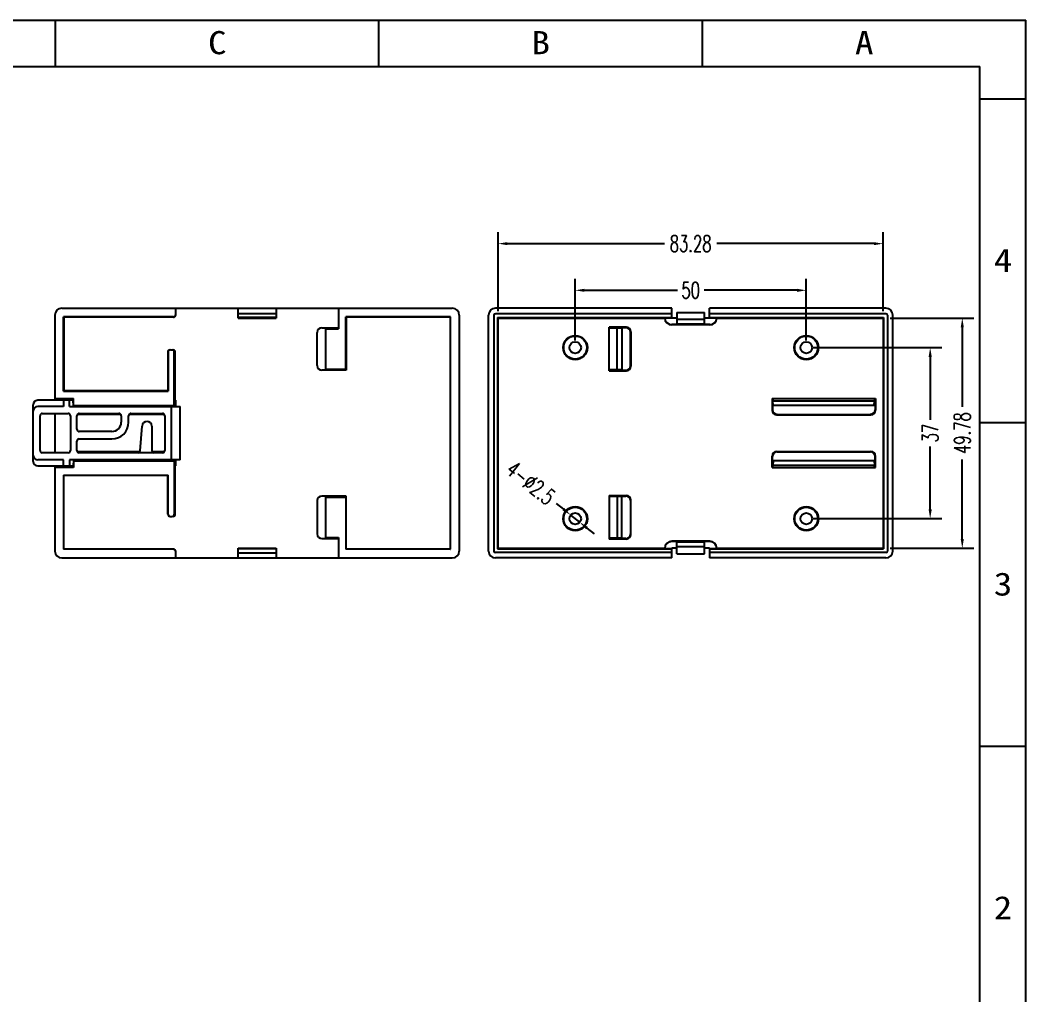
# Model space of a CAD drawing. Header units: millimetres. Extents: x -10223 to -9803, y 6946 to 7837.
# Drawn here: x -10020.7 to -9803, y 7626.2 to 7837 of the extents above; entities that cross this region are included whole.
import ezdxf
from ezdxf.enums import TextEntityAlignment as Align

# ---------------------------------------------------------------- set-up
doc = ezdxf.new("R2010")
doc.units = ezdxf.units.MM
doc.layers.add('dim', color=3, linetype='Continuous')
doc.styles.add('romans', font='romans.shx', dxfattribs={"width": 0.67, "bigfont": 'fangsong.shx'})
doc.styles.add('TEXTSTYLE_0', font='txt', dxfattribs={"width": 0.8})
doc.dimstyles.new('MSTD', dxfattribs={"dimtxt": 3.5, "dimasz": 2, "dimexe": 2.5, "dimexo": 1.5, "dimgap": 1, "dimtad": 0, "dimdsep": 46, "dimtxsty": 'romans', "dimcen": 0, "dimclrd": 5, "dimclre": 5, "dimclrt": 3, "dimadec": 1, "dimazin": 0, "dimtfac": 0.5, "dimtmove": 0, "dimatfit": 3, "dimfxl": 1, "dimarcsym": 0})

# ---------------------------------------------------------------- blocks, each defined once
blk = doc.blocks.new('*D128')
at = {"layer": 'Defpoints', "color": 0}
for p in [(-9833.92, 7772.54), (-9833.92, 7722.76), (-9816.78, 7722.76)]:
    blk.add_point(p, dxfattribs=at)
at = {"layer": 'dim', "color": 5, "lineweight": -2}
for p, q in [((-9832.42, 7772.54), (-9814.28, 7772.54)), ((-9816.78, 7770.54), (-9816.78, 7753.34)), ((-9816.78, 7724.76), (-9816.78, 7741.96)), ((-9832.42, 7722.76), (-9814.28, 7722.76))]:
    blk.add_line(p, q, dxfattribs=at)
at = {"layer": 'dim', "color": 5}
for points in [[(-9817.12, 7770.54), (-9816.45, 7770.54), (-9816.78, 7772.54)], [(-9817.12, 7724.76), (-9816.45, 7724.76), (-9816.78, 7722.76)]]:
    blk.add_solid(points, dxfattribs=at)
at = {"layer": 'dim', "color": 3, "insert": (-9816.78, 7747.65), "char_height": 3.5, "attachment_point": 5, "rotation": 90, "style": 'romans'}
blk.add_mtext('49.78', dxfattribs=at)
blk = doc.blocks.new('*D129')
at = {"layer": 'Defpoints', "color": 0}
for p in [(-9833.92, 7788.63), (-9917.21, 7772.54), (-9833.92, 7772.54)]:
    blk.add_point(p, dxfattribs=at)
at = {"layer": 'dim', "color": 5, "lineweight": -2}
for p, q in [((-9917.21, 7774.04), (-9917.21, 7791.13)), ((-9833.92, 7774.04), (-9833.92, 7791.13)), ((-9915.21, 7788.63), (-9881.25, 7788.63)), ((-9835.92, 7788.63), (-9869.87, 7788.63))]:
    blk.add_line(p, q, dxfattribs=at)
at = {"layer": 'dim', "color": 5}
for points in [[(-9915.21, 7788.96), (-9915.21, 7788.3), (-9917.21, 7788.63)], [(-9835.92, 7788.96), (-9835.92, 7788.3), (-9833.92, 7788.63)]]:
    blk.add_solid(points, dxfattribs=at)
at = {"layer": 'dim', "color": 3, "insert": (-9875.56, 7788.63), "char_height": 3.5, "attachment_point": 5, "style": 'romans'}
blk.add_mtext('83.28', dxfattribs=at)
blk = doc.blocks.new('*D130')
at = {"layer": 'Defpoints', "color": 0}
for p in [(-9850.54, 7766.15), (-9850.54, 7729.15), (-9823.73, 7729.15)]:
    blk.add_point(p, dxfattribs=at)
at = {"layer": 'dim', "color": 5, "lineweight": -2}
for p, q in [((-9849.04, 7766.15), (-9821.23, 7766.15)), ((-9823.73, 7764.15), (-9823.73, 7750.55)), ((-9823.73, 7731.15), (-9823.73, 7744.75)), ((-9849.04, 7729.15), (-9821.23, 7729.15))]:
    blk.add_line(p, q, dxfattribs=at)
at = {"layer": 'dim', "color": 5}
for points in [[(-9824.06, 7764.15), (-9823.39, 7764.15), (-9823.73, 7766.15)], [(-9824.06, 7731.15), (-9823.39, 7731.15), (-9823.73, 7729.15)]]:
    blk.add_solid(points, dxfattribs=at)
at = {"layer": 'dim', "color": 3, "insert": (-9823.73, 7747.65), "char_height": 3.5, "attachment_point": 5, "rotation": 90, "style": 'romans'}
blk.add_mtext('37', dxfattribs=at)
blk = doc.blocks.new('*D131')
at = {"layer": 'Defpoints', "color": 0}
for p in [(-9850.54, 7778.54), (-9900.54, 7766.15), (-9850.54, 7766.15)]:
    blk.add_point(p, dxfattribs=at)
at = {"layer": 'dim', "color": 5, "lineweight": -2}
for p, q in [((-9900.54, 7767.65), (-9900.54, 7781.04)), ((-9850.54, 7767.65), (-9850.54, 7781.04)), ((-9898.54, 7778.54), (-9878.44, 7778.54)), ((-9852.54, 7778.54), (-9872.64, 7778.54))]:
    blk.add_line(p, q, dxfattribs=at)
at = {"layer": 'dim', "color": 5}
for points in [[(-9898.54, 7778.87), (-9898.54, 7778.2), (-9900.54, 7778.54)], [(-9852.54, 7778.87), (-9852.54, 7778.2), (-9850.54, 7778.54)]]:
    blk.add_solid(points, dxfattribs=at)
at = {"layer": 'dim', "color": 3, "insert": (-9875.54, 7778.54), "char_height": 3.5, "attachment_point": 5, "style": 'romans'}
blk.add_mtext('50', dxfattribs=at)
blk = doc.blocks.new('SUN_6HWZ35TKXU86YGHH1AY77V3D6FJ')
at = {"color": 7, "linetype": 'Continuous'}
for p, q in [((-420, 297), (0, 297)), ((-210, 287), (-210, 297)), ((-140, 287), (-140, 297)), ((-70, 287), (-70, 297)), ((0, 0), (0, 297)), ((-410, 287), (-10, 287)), ((-10, 10), (-10, 287)), ((-10, 280), (0, 280)), ((-10, 210), (0, 210)), ((-10, 140), (0, 140))]:
    blk.add_line(p, q, dxfattribs=at)
at = {"color": 2, "linetype": 'Continuous', "style": 'TEXTSTYLE_0', "width": 1.2}
for s, p, p2 in [('C', (-176.98, 289.63), (-172.98, 289.63)), ('B', (-106.98, 289.63), (-102.98, 289.63)), ('A', (-36.98, 289.63), (-32.98, 289.63)), ('4', (-6.95, 242.54), (-2.95, 242.54)), ('3', (-6.95, 172.54), (-2.95, 172.54)), ('2', (-6.95, 102.54), (-2.95, 102.54))]:
    blk.add_text(s, height=5, dxfattribs=at).set_placement(p, p2, align=Align.FIT)
blk = doc.blocks.new('*D85')
at = {"layer": 'Defpoints', "color": 0}
for p in [(-9833.92, 7772.54), (-9833.92, 7722.76), (-9816.78, 7722.76)]:
    blk.add_point(p, dxfattribs=at)
at = {"layer": 'dim', "color": 5, "lineweight": -2}
for p, q in [((-9832.42, 7772.54), (-9814.28, 7772.54)), ((-9816.78, 7770.54), (-9816.78, 7753.34)), ((-9816.78, 7724.76), (-9816.78, 7741.96)), ((-9832.42, 7722.76), (-9814.28, 7722.76))]:
    blk.add_line(p, q, dxfattribs=at)
at = {"layer": 'dim', "color": 5}
for points in [[(-9817.12, 7770.54), (-9816.45, 7770.54), (-9816.78, 7772.54)], [(-9817.12, 7724.76), (-9816.45, 7724.76), (-9816.78, 7722.76)]]:
    blk.add_solid(points, dxfattribs=at)
at = {"layer": 'dim', "color": 3, "insert": (-9816.78, 7747.65), "char_height": 3.5, "attachment_point": 5, "rotation": 90, "style": 'romans'}
blk.add_mtext('49.78', dxfattribs=at)
blk = doc.blocks.new('*D142')
at = {"layer": 'Defpoints', "color": 0}
for p in [(-9901.51, 7729.93), (-9899.56, 7728.37)]:
    blk.add_point(p, dxfattribs=at)
at = {"layer": 'dim', "color": 5, "lineweight": -2}
for p, q in [((-9904.63, 7732.43), (-9903.07, 7731.18)), ((-9899.56, 7728.37), (-9901.51, 7729.93)), ((-9898, 7727.11), (-9896.44, 7725.86))]:
    blk.add_line(p, q, dxfattribs=at)
at = {"layer": 'dim', "color": 5}
for points in [[(-9902.87, 7731.44), (-9903.28, 7730.92), (-9901.51, 7729.93)], [(-9897.8, 7727.37), (-9898.21, 7726.85), (-9899.56, 7728.37)]]:
    blk.add_solid(points, dxfattribs=at)
at = {"layer": 'dim', "color": 3, "insert": (-9910.16, 7736.87), "char_height": 3.5, "attachment_point": 5, "rotation": 321.2517, "style": 'romans'}
blk.add_mtext('4-∅2.5', dxfattribs=at)

msp = doc.modelspace()

# ---------------------------------------------------------------- linework, layer by layer
at = {"color": 7, "linetype": 'Continuous'}
for p, q in [((-10011.641, 7774.648), (-9927.141, 7774.648)), ((-9987.003, 7773.279), (-9987.003, 7774.648)), ((-9973.491, 7772.517), (-9973.491, 7774.648)), ((-9965.291, 7774.648), (-9965.291, 7772.517)), ((-9951.78, 7774.648), (-9951.78, 7770.234)), ((-9879.664, 7774.648), (-9917.814, 7774.648)), ((-9879.664, 7772.517), (-9879.664, 7774.648)), ((-9833.314, 7774.648), (-9871.464, 7774.648)), ((-9871.464, 7772.517), (-9871.464, 7774.648)), ((-10013.141, 7773.148), (-10013.141, 7754.748)), ((-9987.503, 7772.779), (-10011.272, 7772.779)), ((-10011.203, 7772.709), (-10011.272, 7772.779)), ((-10011.272, 7756.74), (-10011.272, 7772.779)), ((-9987.503, 7772.709), (-10011.203, 7772.709)), ((-10011.203, 7772.709), (-10011.203, 7756.81)), ((-9987.503, 7772.779), (-9987.503, 7772.709)), ((-9973.491, 7773.548), (-9965.291, 7773.548)), ((-9965.291, 7772.648), (-9973.491, 7772.648)), ((-9973.491, 7772.517), (-9965.291, 7772.517)), ((-9965.891, 7772.625), (-9972.891, 7772.625)), ((-9972.891, 7772.601), (-9972.891, 7772.625)), ((-9972.891, 7772.601), (-9972.416, 7772.601)), ((-9972.416, 7772.517), (-9972.416, 7772.625)), ((-9966.416, 7772.517), (-9966.416, 7772.625)), ((-9966.416, 7772.601), (-9965.891, 7772.601)), ((-9965.891, 7772.625), (-9965.891, 7772.601)), ((-9950.15, 7772.779), (-9950.08, 7772.709)), ((-9927.51, 7772.779), (-9950.15, 7772.779)), ((-9950.15, 7761.463), (-9950.15, 7772.779)), ((-9927.58, 7772.709), (-9950.08, 7772.709)), ((-9950.08, 7772.709), (-9950.08, 7761.253)), ((-9927.58, 7772.709), (-9927.51, 7772.779)), ((-9927.58, 7772.709), (-9927.58, 7722.587)), ((-9927.51, 7722.517), (-9927.51, 7772.779)), ((-9925.641, 7773.148), (-9925.641, 7722.148)), ((-9919.314, 7722.148), (-9919.314, 7773.148)), ((-9918.144, 7773.148), (-9918.144, 7722.148)), ((-9879.664, 7773.478), (-9917.814, 7773.478)), ((-9917.328, 7772.662), (-9879.664, 7772.662)), ((-9917.206, 7772.54), (-9917.328, 7772.662)), ((-9917.328, 7772.662), (-9917.328, 7722.635)), ((-9917.206, 7772.54), (-9881.164, 7772.54)), ((-9917.206, 7722.756), (-9917.206, 7772.54)), ((-9881.164, 7772.602), (-9879.664, 7772.602)), ((-9878.539, 7772.517), (-9879.664, 7772.517)), ((-9878.539, 7773.75), (-9872.539, 7773.75)), ((-9878.539, 7773.75), (-9878.539, 7771.11)), ((-9872.539, 7771.11), (-9872.539, 7773.75)), ((-9871.464, 7772.517), (-9872.539, 7772.517)), ((-9833.314, 7773.478), (-9871.464, 7773.478)), ((-9871.464, 7772.662), (-9833.801, 7772.662)), ((-9871.464, 7772.602), (-9869.914, 7772.602)), ((-9869.914, 7772.54), (-9833.922, 7772.54)), ((-9833.922, 7772.54), (-9833.801, 7772.662)), ((-9833.922, 7772.54), (-9833.922, 7722.756)), ((-9833.801, 7772.662), (-9833.801, 7722.635)), ((-9832.984, 7773.148), (-9832.984, 7722.148)), ((-9831.814, 7722.148), (-9831.814, 7773.148)), ((-9955.376, 7770.443), (-9951.78, 7770.443)), ((-9954.48, 7770.286), (-9953.48, 7770.338)), ((-9954.48, 7761.41), (-9954.48, 7770.286)), ((-9954.48, 7770.234), (-9951.78, 7770.234)), ((-9953.48, 7770.338), (-9951.78, 7770.338)), ((-9889.474, 7770.548), (-9893.176, 7770.548)), ((-9893.176, 7761.148), (-9893.176, 7770.548)), ((-9889.579, 7770.443), (-9893.176, 7770.443)), ((-9891.476, 7770.338), (-9893.176, 7770.338)), ((-9890.476, 7770.286), (-9891.476, 7770.338)), ((-9891.476, 7761.358), (-9891.476, 7770.338)), ((-9890.476, 7770.286), (-9890.476, 7761.41)), ((-9889.474, 7770.548), (-9889.579, 7770.443)), ((-9878.539, 7771.11), (-9879.664, 7771.11)), ((-9879.664, 7771.11), (-9879.664, 7771.048)), ((-9871.414, 7771.048), (-9879.664, 7771.048)), ((-9872.539, 7772.25), (-9878.539, 7772.25)), ((-9872.539, 7771.25), (-9878.539, 7771.25)), ((-9871.414, 7771.11), (-9872.539, 7771.11)), ((-9871.414, 7771.048), (-9871.414, 7771.11)), ((-9956.375, 7762.252), (-9956.375, 7769.445)), ((-9888.476, 7769.549), (-9888.581, 7769.445)), ((-9888.581, 7762.252), (-9888.581, 7769.445)), ((-9888.476, 7769.549), (-9888.476, 7762.147)), ((-9988.703, 7765.148), (-9988.633, 7765.148)), ((-9988.703, 7765.148), (-9988.703, 7756.81)), ((-9988.633, 7765.148), (-9988.633, 7756.74)), ((-9988.133, 7765.648), (-9987.608, 7765.648)), ((-9987.317, 7765.148), (-9987.108, 7765.148)), ((-9987.317, 7753.61), (-9987.317, 7765.148)), ((-9987.108, 7754.748), (-9987.108, 7765.148)), ((-9954.48, 7761.463), (-9950.15, 7761.463)), ((-9954.48, 7761.41), (-9953.48, 7761.358)), ((-9950.15, 7761.463), (-9950.08, 7761.253)), ((-9890.476, 7761.41), (-9891.476, 7761.358)), ((-9888.476, 7762.147), (-9888.581, 7762.252)), ((-9950.08, 7761.253), (-9955.376, 7761.253)), ((-9953.48, 7761.358), (-9951.78, 7761.358)), ((-9951.78, 7761.358), (-9951.78, 7761.253)), ((-9891.476, 7761.358), (-9893.176, 7761.358)), ((-9893.176, 7761.253), (-9889.579, 7761.253)), ((-9893.176, 7761.148), (-9889.474, 7761.148)), ((-9889.474, 7761.148), (-9889.579, 7761.253)), ((-10013.141, 7755.11), (-10009.088, 7755.11)), ((-10011.272, 7756.74), (-10011.203, 7756.81)), ((-10011.272, 7756.74), (-9988.633, 7756.74)), ((-9988.703, 7756.81), (-10011.203, 7756.81)), ((-10009.298, 7755.11), (-10009.298, 7754.748)), ((-10009.193, 7755.11), (-10009.193, 7754.61)), ((-10009.088, 7753.61), (-10009.088, 7755.11)), ((-9988.703, 7756.81), (-9988.633, 7756.74)), ((-9987.212, 7755.11), (-9987.108, 7755.11)), ((-9987.212, 7755.11), (-9987.212, 7754.61)), ((-9857.953, 7755.11), (-9857.953, 7752.608)), ((-9857.953, 7755.11), (-9835.553, 7755.11)), ((-9857.848, 7755.11), (-9857.848, 7752.713)), ((-9857.743, 7755.11), (-9857.743, 7754.61)), ((-9835.762, 7755.11), (-9835.762, 7754.61)), ((-9835.657, 7755.11), (-9835.657, 7752.713)), ((-9835.553, 7755.11), (-9835.553, 7752.608)), ((-10017.863, 7741.548), (-10017.863, 7753.748)), ((-10009.193, 7754.748), (-10016.863, 7754.748)), ((-10011.303, 7753.398), (-10016.863, 7753.398)), ((-10011.303, 7754.748), (-10011.303, 7753.398)), ((-10010.003, 7753.398), (-10010.003, 7754.748)), ((-10010.003, 7753.398), (-9986.003, 7753.398)), ((-10009.141, 7753.61), (-10009.193, 7754.61)), ((-10009.141, 7753.61), (-9987.265, 7753.61)), ((-9987.902, 7741.898), (-9987.902, 7753.398)), ((-9987.265, 7753.61), (-9987.212, 7754.61)), ((-9987.003, 7754.748), (-9987.212, 7754.748)), ((-9987.003, 7753.398), (-9987.003, 7754.748)), ((-9986.003, 7741.898), (-9986.003, 7753.398)), ((-9857.953, 7752.608), (-9857.848, 7752.713)), ((-9857.691, 7753.61), (-9857.743, 7754.61)), ((-9857.743, 7754.61), (-9835.762, 7754.61)), ((-9835.815, 7753.61), (-9857.691, 7753.61)), ((-9835.815, 7753.61), (-9835.762, 7754.61)), ((-9835.553, 7752.608), (-9835.657, 7752.713)), ((-10016.363, 7743.898), (-10016.363, 7751.398)), ((-10015.863, 7751.898), (-10010.263, 7751.898)), ((-10013.141, 7751.898), (-10013.141, 7743.398)), ((-10009.763, 7751.398), (-10009.763, 7743.898)), ((-10008.363, 7748.498), (-10008.363, 7751.398)), ((-9998.911, 7751.714), (-10008.245, 7751.714)), ((-10007.863, 7751.898), (-9999.293, 7751.898)), ((-9998.793, 7751.398), (-9998.793, 7749.998)), ((-9997.193, 7749.998), (-9997.193, 7751.398)), ((-9989.481, 7751.714), (-9997.075, 7751.714)), ((-9996.693, 7751.898), (-9989.863, 7751.898)), ((-9991.141, 7751.898), (-9991.141, 7751.714)), ((-9991.002, 7751.714), (-9991.002, 7751.898)), ((-9989.363, 7751.398), (-9989.363, 7743.898)), ((-9856.954, 7751.61), (-9856.849, 7751.714)), ((-9856.954, 7751.61), (-9836.551, 7751.61)), ((-9856.849, 7751.714), (-9836.656, 7751.714)), ((-9836.551, 7751.61), (-9836.656, 7751.714)), ((-9994.716, 7743.855), (-9994.253, 7749.148)), ((-9992.153, 7749.148), (-9992.153, 7743.898)), ((-10000.793, 7747.998), (-10007.863, 7747.998)), ((-10007.863, 7746.398), (-10000.793, 7746.398)), ((-10008.363, 7743.898), (-10008.363, 7745.898)), ((-10011.303, 7741.898), (-10016.863, 7741.898)), ((-10010.263, 7743.398), (-10015.863, 7743.398)), ((-10011.303, 7740.548), (-10011.303, 7741.898)), ((-9986.003, 7741.898), (-10010.003, 7741.898)), ((-10010.003, 7741.898), (-10010.003, 7740.548)), ((-9994.827, 7743.582), (-10008.245, 7743.582)), ((-9989.863, 7743.398), (-10007.863, 7743.398)), ((-9998.058, 7743.582), (-9998.058, 7743.398)), ((-9997.891, 7743.582), (-9997.891, 7743.398)), ((-9989.481, 7743.582), (-9992.035, 7743.582)), ((-9991.141, 7743.582), (-9991.141, 7743.398)), ((-9991.002, 7743.398), (-9991.002, 7743.582)), ((-9987.003, 7740.548), (-9987.003, 7741.898)), ((-9857.953, 7740.187), (-9857.953, 7742.688)), ((-9857.953, 7742.688), (-9857.848, 7742.583)), ((-9857.848, 7740.187), (-9857.848, 7742.583)), ((-9856.954, 7743.687), (-9856.849, 7743.582)), ((-9856.954, 7743.687), (-9836.551, 7743.687)), ((-9856.849, 7743.582), (-9836.656, 7743.582)), ((-9836.551, 7743.687), (-9836.656, 7743.582)), ((-9835.553, 7742.688), (-9835.657, 7742.583)), ((-9835.657, 7740.187), (-9835.657, 7742.583)), ((-9835.553, 7740.187), (-9835.553, 7742.688)), ((-10016.863, 7740.548), (-10009.193, 7740.548)), ((-10013.141, 7740.548), (-10013.141, 7722.148)), ((-10009.088, 7740.187), (-10013.141, 7740.187)), ((-10009.298, 7740.187), (-10009.298, 7740.548)), ((-10009.141, 7741.687), (-10009.193, 7740.687)), ((-10009.193, 7740.187), (-10009.193, 7740.687)), ((-10009.141, 7741.687), (-9987.265, 7741.687)), ((-10009.088, 7741.687), (-10009.088, 7740.187)), ((-9987.317, 7741.687), (-9987.317, 7730.148)), ((-9987.265, 7741.687), (-9987.212, 7740.687)), ((-9987.212, 7740.187), (-9987.212, 7740.687)), ((-9987.212, 7740.548), (-9987.003, 7740.548)), ((-9987.212, 7740.187), (-9987.108, 7740.187)), ((-9987.108, 7730.148), (-9987.108, 7740.548)), ((-9857.953, 7740.187), (-9835.553, 7740.187)), ((-9857.691, 7741.687), (-9857.743, 7740.687)), ((-9857.743, 7740.187), (-9857.743, 7740.687)), ((-9857.743, 7740.687), (-9835.762, 7740.687)), ((-9835.815, 7741.687), (-9857.691, 7741.687)), ((-9835.815, 7741.687), (-9835.762, 7740.687)), ((-9835.762, 7740.187), (-9835.762, 7740.687)), ((-10011.272, 7738.556), (-9988.633, 7738.556)), ((-10011.203, 7738.487), (-10011.272, 7738.556)), ((-10011.272, 7738.556), (-10011.272, 7722.517)), ((-9988.703, 7738.487), (-10011.203, 7738.487)), ((-10011.203, 7722.587), (-10011.203, 7738.487)), ((-9988.703, 7738.487), (-9988.633, 7738.556)), ((-9988.703, 7730.148), (-9988.703, 7738.487)), ((-9988.633, 7730.148), (-9988.633, 7738.556)), ((-9950.08, 7734.043), (-9955.376, 7734.043)), ((-9954.48, 7733.886), (-9953.48, 7733.938)), ((-9954.48, 7725.01), (-9954.48, 7733.886)), ((-9954.48, 7733.834), (-9950.15, 7733.834)), ((-9953.48, 7733.938), (-9951.78, 7733.938)), ((-9951.78, 7733.938), (-9951.78, 7734.043)), ((-9950.15, 7733.834), (-9950.08, 7734.043)), ((-9950.15, 7733.834), (-9950.15, 7722.517)), ((-9950.08, 7722.587), (-9950.08, 7734.043)), ((-9893.176, 7734.148), (-9889.474, 7734.148)), ((-9893.176, 7734.148), (-9893.176, 7724.748)), ((-9893.176, 7734.043), (-9889.579, 7734.043)), ((-9891.476, 7733.938), (-9893.176, 7733.938)), ((-9890.476, 7733.886), (-9891.476, 7733.938)), ((-9891.476, 7733.938), (-9891.476, 7724.958)), ((-9890.476, 7725.01), (-9890.476, 7733.886)), ((-9889.474, 7734.148), (-9889.579, 7734.043)), ((-9888.476, 7733.149), (-9888.581, 7733.045)), ((-9888.476, 7725.747), (-9888.476, 7733.149)), ((-9956.375, 7733.045), (-9956.375, 7725.852)), ((-9888.581, 7733.045), (-9888.581, 7725.852)), ((-9988.703, 7730.148), (-9988.633, 7730.148)), ((-9988.133, 7729.648), (-9987.818, 7729.648)), ((-9987.108, 7730.148), (-9987.317, 7730.148)), ((-9955.376, 7724.853), (-9951.78, 7724.853)), ((-9954.48, 7725.063), (-9951.78, 7725.063)), ((-9954.48, 7725.01), (-9953.48, 7724.958)), ((-9953.48, 7724.958), (-9951.78, 7724.958)), ((-9951.78, 7725.063), (-9951.78, 7720.648)), ((-9891.476, 7724.958), (-9893.176, 7724.958)), ((-9889.579, 7724.853), (-9893.176, 7724.853)), ((-9889.474, 7724.748), (-9893.176, 7724.748)), ((-9890.476, 7725.01), (-9891.476, 7724.958)), ((-9889.474, 7724.748), (-9889.579, 7724.853)), ((-9888.476, 7725.747), (-9888.581, 7725.852)), ((-10011.203, 7722.587), (-10011.272, 7722.517)), ((-9987.503, 7722.517), (-10011.272, 7722.517)), ((-9987.503, 7722.587), (-10011.203, 7722.587)), ((-9987.503, 7722.587), (-9987.503, 7722.517)), ((-9973.491, 7720.648), (-9973.491, 7722.779)), ((-9973.491, 7722.779), (-9965.291, 7722.779)), ((-9965.291, 7722.648), (-9973.491, 7722.648)), ((-9972.891, 7722.695), (-9972.891, 7722.672)), ((-9972.891, 7722.695), (-9972.416, 7722.695)), ((-9965.891, 7722.672), (-9972.891, 7722.672)), ((-9972.416, 7722.779), (-9972.416, 7722.672)), ((-9966.416, 7722.779), (-9966.416, 7722.672)), ((-9966.416, 7722.695), (-9965.891, 7722.695)), ((-9965.891, 7722.672), (-9965.891, 7722.695)), ((-9965.291, 7722.779), (-9965.291, 7720.648)), ((-9950.08, 7722.587), (-9950.15, 7722.517)), ((-9927.51, 7722.517), (-9950.15, 7722.517)), ((-9927.58, 7722.587), (-9950.08, 7722.587)), ((-9927.58, 7722.587), (-9927.51, 7722.517)), ((-9917.206, 7722.756), (-9917.328, 7722.635)), ((-9917.328, 7722.635), (-9879.664, 7722.635)), ((-9917.206, 7722.756), (-9881.164, 7722.756)), ((-9881.164, 7722.695), (-9879.664, 7722.695)), ((-9879.664, 7724.248), (-9879.664, 7724.187)), ((-9871.414, 7724.248), (-9879.664, 7724.248)), ((-9878.539, 7724.187), (-9879.664, 7724.187)), ((-9879.664, 7720.648), (-9879.664, 7722.779)), ((-9878.539, 7722.779), (-9879.664, 7722.779)), ((-9878.539, 7721.547), (-9878.539, 7724.187)), ((-9872.539, 7724.047), (-9878.539, 7724.047)), ((-9872.539, 7723.047), (-9878.539, 7723.047)), ((-9872.539, 7721.547), (-9872.539, 7724.187)), ((-9871.414, 7724.187), (-9872.539, 7724.187)), ((-9871.464, 7722.779), (-9872.539, 7722.779)), ((-9871.464, 7722.779), (-9871.464, 7720.648)), ((-9871.464, 7722.695), (-9869.914, 7722.695)), ((-9871.464, 7722.635), (-9833.801, 7722.635)), ((-9871.414, 7724.187), (-9871.414, 7724.248)), ((-9869.914, 7722.756), (-9833.922, 7722.756)), ((-9833.922, 7722.756), (-9833.801, 7722.635)), ((-10011.641, 7720.648), (-9927.141, 7720.648)), ((-9987.003, 7720.648), (-9987.003, 7722.017)), ((-9973.491, 7721.748), (-9965.291, 7721.748)), ((-9879.664, 7721.818), (-9917.814, 7721.818)), ((-9879.664, 7720.648), (-9917.814, 7720.648)), ((-9878.539, 7721.547), (-9872.539, 7721.547)), ((-9833.314, 7721.818), (-9871.464, 7721.818)), ((-9833.314, 7720.648), (-9871.464, 7720.648))]:
    msp.add_line(p, q, dxfattribs=at)
at = {"color": 4, "linetype": 'Continuous'}
msp.add_line((-9989.363, 7747.648), (-9989.416, 7747.648), dxfattribs=at)
at = {"color": 7, "linetype": 'Continuous'}
for centre, radius in [((-9900.539, 7766.148), 2.622), ((-9900.539, 7766.148), 2.5), ((-9850.539, 7766.148), 2.622), ((-9850.539, 7766.148), 2.5), ((-9900.539, 7766.148), 1.25), ((-9850.539, 7766.148), 1.25), ((-9900.539, 7729.148), 2.622), ((-9900.539, 7729.148), 2.5), ((-9850.539, 7729.148), 2.622), ((-9850.539, 7729.148), 2.5), ((-9900.539, 7729.148), 1.25), ((-9850.539, 7729.148), 1.25)]:
    msp.add_circle(centre, radius, dxfattribs=at)
for centre, radius, start, end in [((-10011.641, 7773.148), 1.5, 90, 180), ((-9927.141, 7773.148), 1.5, 0, 90), ((-9917.814, 7773.148), 1.5, 90, 180), ((-9833.314, 7773.148), 1.5, 0, 90), ((-9917.814, 7773.148), 0.33, 90, 180), ((-9879.664, 7772.61), 1.5, 180.30287, 270), ((-9879.664, 7772.548), 1.5, 180.30288, 270), ((-9871.414, 7772.61), 1.5, 270, 359.69713), ((-9871.414, 7772.548), 1.5, 270, 359.69713), ((-9833.314, 7773.148), 0.33, 0, 90), ((-10016.863, 7753.748), 1, 90, 180), ((-10016.863, 7752.398), 1, 90, 180), ((-10015.863, 7751.398), 0.5, 90, 180), ((-10010.263, 7751.398), 0.5, 0, 90), ((-10007.863, 7751.398), 0.5, 90, 180), ((-9999.293, 7751.398), 0.5, 0, 90), ((-9996.693, 7751.398), 0.5, 90, 180), ((-9989.863, 7751.398), 0.5, 0, 90), ((-10007.863, 7748.498), 0.5, 180, 270), ((-10000.793, 7749.998), 2, 270, 0), ((-10000.793, 7749.998), 3.6, 270, 0), ((-9993.203, 7749.148), 1.05, 0, 180), ((-10007.863, 7745.898), 0.5, 90, 180), ((-10016.863, 7742.898), 1, 180, 270), ((-10015.863, 7743.898), 0.5, 180, 270), ((-10010.263, 7743.898), 0.5, 270, 0), ((-10007.863, 7743.898), 0.5, 180, 270), ((-9995.214, 7743.898), 0.5, 270, 355), ((-9991.653, 7743.898), 0.5, 180, 270), ((-9989.863, 7743.898), 0.5, 270, 0), ((-10016.863, 7741.548), 1, 180, 270), ((-9879.664, 7722.748), 1.5, 90, 179.69712), ((-9879.664, 7722.687), 1.5, 90, 179.69713), ((-9871.414, 7722.748), 1.5, 0.30287, 90), ((-9871.414, 7722.687), 1.5, 0.30287, 90), ((-10011.641, 7722.148), 1.5, 180, 270), ((-9927.141, 7722.148), 1.5, 270, 0), ((-9917.814, 7722.148), 1.5, 180, 270), ((-9917.814, 7722.148), 0.33, 180, 270), ((-9833.314, 7722.148), 0.33, 270, 0), ((-9833.314, 7722.148), 1.5, 270, 0)]:
    msp.add_arc(centre, radius, start, end, dxfattribs=at)
for centre, major_axis, ratio, start_param, end_param in [((-9987.503, 7773.279), (0, 0.5), 0.9998477, 3.1415927, 4.712389), ((-9987.503, 7773.21), (0, 0.5), 0.9998477, 3.1415927, 4.712389), ((-9955.374, 7769.442), (-0.709, 0.709), 0.9972647, -0.7840286, 0.7840286), ((-9889.582, 7769.442), (0.709, 0.709), 0.9972647, 5.4991567, 7.0672139), ((-9889.477, 7769.547), (0.709, 0.709), 0.9972647, 5.4991567, 7.0672139), ((-9988.203, 7765.148), (0.5, 0), 0.9998477, 1.5707963, 3.1415927), ((-9988.133, 7765.148), (-0.5, 0), 0.9998477, 4.712389, 6.2831853), ((-9987.818, 7765.148), (-0.501, 0), 0.9986295, 3.1415927, 4.712389), ((-9987.608, 7765.148), (0.501, 0), 0.9986295, 0, 1.5707963), ((-9955.374, 7762.254), (0.709, 0.709), 0.9972647, -3.9256213, -2.357564), ((-9889.582, 7762.254), (-0.709, 0.709), 0.9972647, 2.357564, 3.9256213), ((-9889.477, 7762.149), (0.709, -0.709), 0.9972647, -0.7840286, 0.7840286), ((-9856.846, 7752.716), (0.709, 0.709), 0.9972647, 2.357564, 3.9256213), ((-9836.659, 7752.716), (-0.709, 0.709), 0.9972647, 2.357564, 3.9256213), ((-9856.951, 7752.611), (0.709, 0.709), 0.9972647, 2.357564, 3.9256213), ((-9836.554, 7752.611), (-0.709, 0.709), 0.9972647, -3.9256213, -2.357564), ((-9856.951, 7742.685), (0.709, -0.709), 0.9972647, 2.357564, 3.9256213), ((-9856.846, 7742.58), (0.709, -0.709), 0.9972647, 2.357564, 3.9256213), ((-9836.659, 7742.58), (-0.709, -0.709), 0.9972647, 2.357564, 3.9256213), ((-9836.554, 7742.685), (0.709, 0.709), 0.9972647, -0.7840286, 0.7840286), ((-9955.374, 7733.042), (0.709, -0.709), 0.9972647, 2.357564, 3.9256213), ((-9889.582, 7733.042), (-0.709, -0.709), 0.9972647, 2.357564, 3.9256213), ((-9889.477, 7733.147), (0.709, 0.709), 0.9972647, -0.7840286, 0.7840286), ((-9988.203, 7730.148), (0.5, 0), 0.9998477, 3.1415927, 4.712389), ((-9988.133, 7730.148), (-0.5, 0), 0.9998477, 6.2831853, 7.8539816), ((-9987.818, 7730.148), (0.501, 0), 0.9986295, -1.5707963, 0), ((-9987.608, 7730.148), (0.501, 0), 0.9986295, -1.5707963, 0), ((-9955.374, 7725.854), (0.709, 0.709), 0.9972647, 2.357564, 3.9256213), ((-9889.582, 7725.854), (-0.709, 0.709), 0.9972647, 2.357564, 3.9256213), ((-9889.477, 7725.749), (-0.709, 0.709), 0.9972647, 2.357564, 3.9256213), ((-9987.503, 7722.087), (0, 0.5), 0.9998477, -1.5707963, 0), ((-9987.503, 7722.017), (0, 0.5), 0.9998477, -1.5707963, 0)]:
    msp.add_ellipse(centre, major_axis=major_axis, ratio=ratio, start_param=start_param, end_param=end_param, dxfattribs=at)

# ---------------------------------------------------------------- block references
at = {"layer": 'dim'}
msp.add_blockref('SUN_6HWZ35TKXU86YGHH1AY77V3D6FJ', (-9803.018, 7539.974), dxfattribs=at)

# ---------------------------------------------------------------- dimensions: what is measured, and where the dimension line sits
for base, p1, p2, picture, middle in [((-9833.922, 7788.63), (-9917.206, 7772.54), (-9833.922, 7772.54), '*D129', (-9875.564, 7788.63)), ((-9850.539, 7778.536), (-9900.539, 7766.148), (-9850.539, 7766.148), '*D131', (-9875.539, 7778.536))]:
    dim = msp.add_linear_dim(base=base, p1=p1, p2=p2, dimstyle='MSTD', dxfattribs=at)
    dim.commit()
    dim.dimension.update_dxf_attribs({"geometry": picture, "text_midpoint": middle})
for base, p1, p2, picture, middle in [((-9816.783, 7722.756), (-9833.922, 7772.54), (-9833.922, 7722.756), '*D128', (-9816.783, 7747.648)), ((-9816.783, 7722.756), (-9833.922, 7772.54), (-9833.922, 7722.756), '*D85', (-9816.783, 7747.648)), ((-9823.726, 7729.148), (-9850.539, 7766.148), (-9850.539, 7729.148), '*D130', (-9823.726, 7747.648))]:
    dim = msp.add_linear_dim(base=base, p1=p1, p2=p2, angle=90, dimstyle='MSTD', dxfattribs=at)
    dim.commit()
    dim.dimension.update_dxf_attribs({"geometry": picture, "text_midpoint": middle})
dim = msp.add_diameter_dim_2p(p1=(-9899.564, 7728.366), p2=(-9901.514, 7729.931), text='4-<>', dimstyle='MSTD', dxfattribs=at)
dim.commit()
dim.dimension.update_dxf_attribs({"geometry": '*D142', "text_midpoint": (-9910.16, 7736.869)})

doc.saveas('drawing.dxf')
